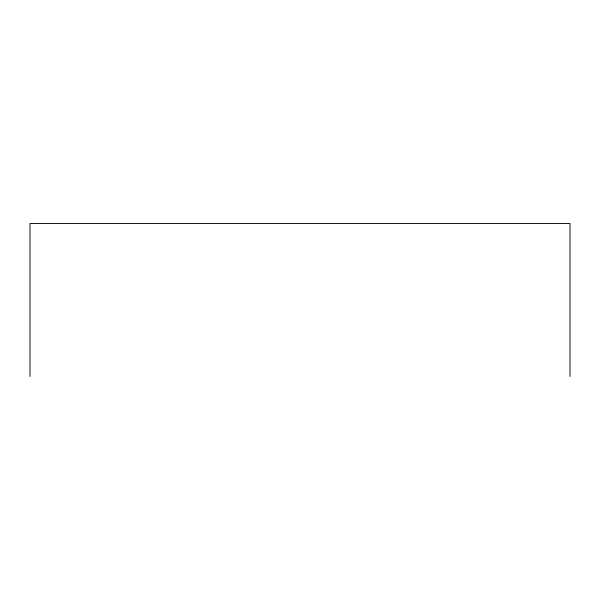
<?xml version="1.0" encoding="UTF-8"?>
<svg xmlns="http://www.w3.org/2000/svg" width="600" height="600" viewBox="0 0 600 600"><rect width="100%" height="100%" fill="white"/><g stroke="black" fill="none" stroke-linecap="round" stroke-linejoin="round"><path stroke-width="0.9" d="M570 376.5L570 223.5L30 223.5L30 376.5"/></g></svg>
